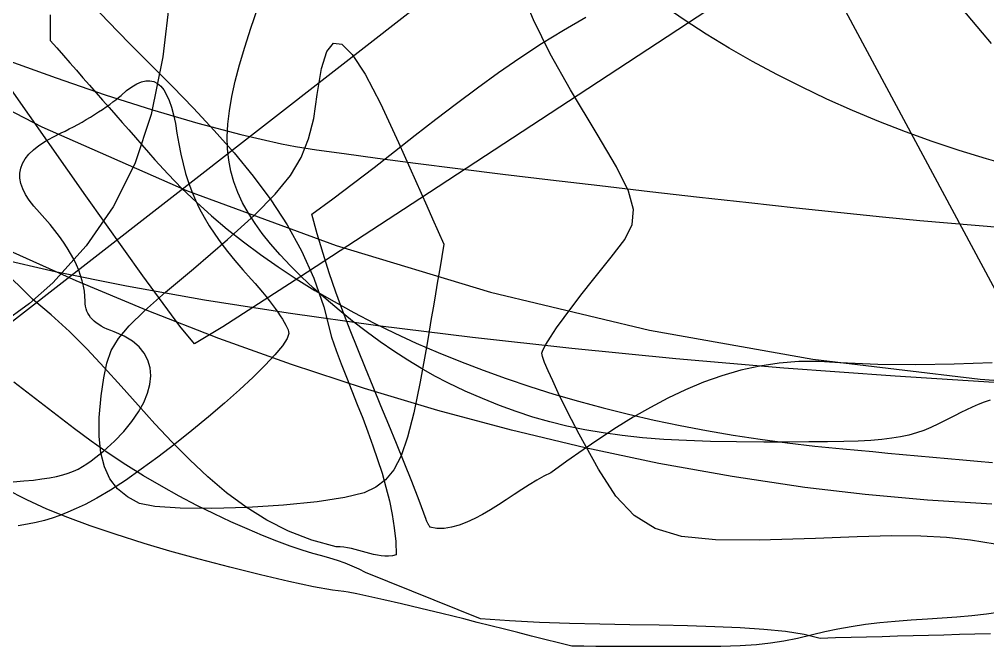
# Model space of a CAD drawing. Extents: x -75 to 75, y -75 to 75.
# Drawn here: x -33.24 to -5.25, y -75.24 to -57.12 of the extents above; entities that cross this region are included whole.
import ezdxf

# ---------------------------------------------------------------- set-up
doc = ezdxf.new("R2010")
doc.units = 0
for name, color, linetype in [('cat', 7, 'CONTINUOUS'), ('darth', 7, 'CONTINUOUS'), ('heart', 7, 'CONTINUOUS'), ('ironman', 7, 'CONTINUOUS'), ('jackskellington', 7, 'CONTINUOUS'), ('mushroom', 7, 'CONTINUOUS'), ('nes', 7, 'CONTINUOUS'), ('star', 7, 'CONTINUOUS'), ('stormtrooper', 7, 'CONTINUOUS'), ('thundercats', 7, 'CONTINUOUS')]:
    doc.layers.add(name, color=color, linetype=linetype)

msp = doc.modelspace()

# ---------------------------------------------------------------- linework, layer by layer
at = {"layer": 'cat', "color": 7}
for p, q in [((-32.350623, -56.993084), (-32.350623, -57.177065)), ((-32.350623, -57.177065), (-32.350623, -57.361043)), ((-32.350623, -57.361043), (-32.350623, -57.545021)), ((-32.350623, -57.545021), (-32.350623, -57.729001)), ((-32.350623, -57.729001), (-32.161381, -57.944537)), ((-32.161381, -57.944537), (-31.972131, -58.160073)), ((-31.972131, -58.160073), (-31.782887, -58.375609)), ((-31.782887, -58.375609), (-31.593638, -58.591154)), ((-31.593638, -58.591154), (-31.404396, -58.806692)), ((-31.404396, -58.806692), (-31.215147, -59.022228)), ((-31.215147, -59.022228), (-31.025905, -59.237764)), ((-31.025905, -59.237764), (-30.836656, -59.453309)), ((-30.836656, -59.453309), (-30.647414, -59.668842)), ((-30.647414, -59.668842), (-30.458164, -59.884378)), ((-30.458164, -59.884378), (-30.268926, -60.099914)), ((-30.268926, -60.099914), (-30.079673, -60.315461)), ((-30.079673, -60.315461), (-29.890435, -60.530997)), ((-29.890435, -60.530997), (-29.701182, -60.746533)), ((-29.701182, -60.746533), (-29.511944, -60.962069)), ((-29.511944, -60.962069), (-29.322694, -61.177616)), ((-29.322694, -61.177616), (-28.942908, -61.594825)), ((-28.942908, -61.594825), (-28.543809, -62.003517)), ((-28.543809, -62.003517), (-28.12578, -62.403527)), ((-28.12578, -62.403527), (-27.68919, -62.794715)), ((-27.68919, -62.794715), (-27.234403, -63.176901)), ((-27.234403, -63.176901), (-26.761808, -63.549948)), ((-26.761808, -63.549948), (-26.271752, -63.913698)), ((-26.271752, -63.913698), (-25.764635, -64.267977)), ((-25.764635, -64.267977), (-25.240805, -64.612655)), ((-25.240805, -64.612655), (-24.700643, -64.947549)), ((-24.700643, -64.947549), (-24.144527, -65.272525)), ((-24.144527, -65.272525), (-23.572821, -65.587417)), ((-23.572821, -65.587417), (-22.985886, -65.89207)), ((-22.985886, -65.89207), (-22.384121, -66.186332)), ((-22.384121, -66.186332), (-21.767877, -66.47005)), ((-21.767877, -66.47005), (-21.137528, -66.743055)), ((-21.137528, -66.743055), (-20.493458, -67.005254)), ((-20.493458, -67.005254), (-19.836035, -67.256533)), ((-19.836035, -67.256533), (-19.16563, -67.496718)), ((-33.153878, -67.789704), (-33.40446, -67.596286)), ((-19.16563, -67.496718), (-18.482619, -67.725629)), ((-18.482619, -67.725629), (-17.787356, -67.943087)), ((-32.903304, -67.983114), (-33.153878, -67.789704)), ((-32.652722, -68.176532), (-32.903304, -67.983114)), ((-17.787356, -67.943087), (-17.080234, -68.1489)), ((-32.402148, -68.369942), (-32.652722, -68.176532)), ((-17.080234, -68.1489), (-16.361609, -68.342905)), ((-32.151563, -68.56336), (-32.402148, -68.369942)), ((-31.900986, -68.75677), (-32.151563, -68.56336)), ((-16.361609, -68.342905), (-15.631844, -68.524922)), ((-15.631844, -68.524922), (-14.891313, -68.694647)), ((-31.650404, -68.950188), (-31.900986, -68.75677)), ((-14.891313, -68.694647), (-14.140373, -68.851865)), ((-14.140373, -68.851865), (-13.379406, -68.996484)), ((-31.170321, -69.308139), (-31.650404, -68.950188)), ((-13.379406, -68.996484), (-12.608784, -69.128428)), ((-12.608784, -69.128428), (-11.828886, -69.247616)), ((-30.675001, -69.65394), (-31.170321, -69.308139)), ((-11.828886, -69.247616), (-11.040094, -69.353941)), ((-11.040094, -69.353941), (-10.242785, -69.447325)), ((-30.168534, -69.986364), (-30.675001, -69.65394)), ((-10.242785, -69.447325), (-9.43734, -69.52766)), ((-9.43734, -69.52766), (-9.003982, -69.567222)), ((-9.003982, -69.567222), (-8.570622, -69.606781)), ((-8.570622, -69.606781), (-8.137264, -69.64634)), ((-8.137264, -69.64634), (-7.703906, -69.685902)), ((-7.703906, -69.685902), (-7.270545, -69.725461)), ((-29.655025, -70.30418), (-30.168534, -69.986364)), ((-7.270545, -69.725461), (-6.837187, -69.76502)), ((-6.837187, -69.76502), (-6.403829, -69.804579)), ((-6.403829, -69.804579), (-5.970472, -69.844141)), ((-5.970472, -69.844141), (-5.537111, -69.8837)), ((-5.537111, -69.8837), (-5.103753, -69.923262)), ((-29.138558, -70.606152), (-29.655025, -70.30418)), ((-28.623237, -70.891075), (-29.138558, -70.606152)), ((-28.113159, -71.157705), (-28.623237, -70.891075)), ((-27.612415, -71.404819), (-28.113159, -71.157705)), ((-27.125717, -71.63196), (-27.612415, -71.404819)), ((-26.658018, -71.839026), (-27.125717, -71.63196)), ((-26.213814, -72.025324), (-26.658018, -71.839026)), ((-25.797616, -72.190119), (-26.213814, -72.025324)), ((-25.413903, -72.332717), (-25.797616, -72.190119)), ((-25.067182, -72.452408), (-25.413903, -72.332717)), ((-24.761942, -72.548527), (-25.067182, -72.452408)), ((-24.50269, -72.620259), (-24.761942, -72.548527)), ((-24.270793, -72.683596), (-24.50269, -72.620259)), ((-24.045391, -72.754318), (-24.270793, -72.683596)), ((-23.827671, -72.831616), (-24.045391, -72.754318)), ((-23.618781, -72.914885), (-23.827671, -72.831616)), ((-23.419899, -73.003314), (-23.618781, -72.914885)), ((-23.232176, -73.096092), (-23.419899, -73.003314)), ((-19.915611, -74.431025), (-23.232176, -73.096092)), ((-19.072082, -74.493857), (-19.915611, -74.431025)), ((-18.208705, -74.539184), (-19.072082, -74.493857)), ((-17.334886, -74.570852), (-18.208705, -74.539184)), ((-16.460034, -74.592809), (-17.334886, -74.570852)), ((-15.593549, -74.609009), (-16.460034, -74.592809)), ((-14.744839, -74.623374), (-15.593549, -74.609009)), ((-13.92333, -74.639771), (-14.744839, -74.623374)), ((-13.138402, -74.662123), (-13.92333, -74.639771)), ((-12.399471, -74.694299), (-13.138402, -74.662123)), ((-11.715954, -74.740234), (-12.399471, -74.694299)), ((-11.097239, -74.803872), (-11.715954, -74.740234)), ((-10.552747, -74.889165), (-11.097239, -74.803872)), ((-10.091881, -74.999983), (-10.552747, -74.889165)), ((-9.644336, -74.988045), (-10.091881, -74.999983)), ((-9.196794, -74.976107), (-9.644336, -74.988045)), ((-8.749248, -74.964169), (-9.196794, -74.976107)), ((-8.301706, -74.952231), (-8.749248, -74.964169)), ((-7.854161, -74.940293), (-8.301706, -74.952231)), ((-7.406619, -74.928355), (-7.854161, -74.940293)), ((-6.959073, -74.916417), (-7.406619, -74.928355)), ((-6.511531, -74.904479), (-6.959073, -74.916417)), ((-6.063989, -74.892541), (-6.511531, -74.904479)), ((-5.616443, -74.880603), (-6.063989, -74.892541)), ((-5.16889, -74.868665), (-5.616443, -74.880603))]:
    msp.add_line(p, q, dxfattribs=at)
at = {"layer": 'darth', "color": 7}
for p, q in [((-28.865977, -56.249124), (-29.092562, -58.205124)), ((-18.382071, -57.136566), (-18.757459, -56.217685)), ((-17.901248, -58.112443), (-18.382071, -57.136566)), ((-24.358028, -58.047811), (-24.163511, -57.811766)), ((-24.163511, -57.811766), (-23.919394, -57.839)), ((-23.919394, -57.839), (-23.617365, -58.134439)), ((-29.092562, -58.205124), (-29.435041, -59.865658)), ((-24.511261, -58.542228), (-24.358028, -58.047811)), ((-23.617365, -58.134439), (-23.249111, -58.702987)), ((-17.313502, -59.151023), (-17.901248, -58.112443)), ((-24.631523, -59.290105), (-24.511261, -58.542228)), ((-23.249111, -58.702987), (-22.806316, -59.549558)), ((-24.734803, -59.980889), (-24.631523, -59.290105)), ((-16.539955, -60.435024), (-17.313502, -59.151023)), ((-22.806316, -59.549558), (-22.280669, -60.679062)), ((-29.435041, -59.865658), (-29.90898, -61.289511)), ((-24.879809, -60.574453), (-24.734803, -59.980889)), ((-15.983711, -61.384287), (-16.539955, -60.435024)), ((-25.094891, -61.110645), (-24.879809, -60.574453)), ((-22.280669, -60.679062), (-22.116624, -61.045415)), ((-29.90898, -61.289511), (-30.529934, -62.53546)), ((-25.408398, -61.629327), (-25.094891, -61.110645)), ((-22.116624, -61.045415), (-21.95258, -61.411767)), ((-21.95258, -61.411767), (-21.788536, -61.77812)), ((-15.635254, -62.081204), (-15.983711, -61.384287)), ((-25.848681, -62.170347), (-25.408398, -61.629327)), ((-21.788536, -61.77812), (-21.624492, -62.14447)), ((-21.624492, -62.14447), (-21.460448, -62.510822)), ((-15.48507, -62.608166), (-15.635254, -62.081204)), ((-26.444088, -62.773563), (-25.848681, -62.170347)), ((-30.529934, -62.53546), (-31.313461, -63.662292)), ((-21.460448, -62.510822), (-21.296403, -62.877175)), ((-15.52364, -63.047567), (-15.48507, -62.608166)), ((-27.222969, -63.478831), (-26.444088, -62.773563)), ((-21.296403, -62.877175), (-21.132359, -63.243528)), ((-21.132359, -63.243528), (-20.968315, -63.60988)), ((-15.74145, -63.481802), (-15.52364, -63.047567)), ((-28.213673, -64.326005), (-27.222969, -63.478831)), ((-16.128982, -63.993262), (-15.74145, -63.481802)), ((-31.313461, -63.662292), (-32.275125, -64.728784)), ((-20.968315, -63.60988), (-21.0294, -63.968729)), ((-21.0294, -63.968729), (-21.090486, -64.327574)), ((-16.676721, -64.664342), (-16.128982, -63.993262)), ((-29.014177, -65.003996), (-28.213673, -64.326005)), ((-21.090486, -64.327574), (-21.151571, -64.686423)), ((-16.971081, -65.036742), (-16.676721, -64.664342)), ((-32.275125, -64.728784), (-32.94903, -65.328696)), ((-21.151571, -64.686423), (-21.212656, -65.045268)), ((-29.622217, -65.538195), (-29.014177, -65.003996)), ((-21.212656, -65.045268), (-21.273741, -65.404117)), ((-17.245693, -65.395032), (-16.971081, -65.036742)), ((-32.94903, -65.328696), (-33.765727, -65.928968)), ((-21.273741, -65.404117), (-21.334827, -65.762965)), ((-17.494547, -65.730583), (-17.245693, -65.395032)), ((-30.067225, -65.969128), (-29.622217, -65.538195)), ((-21.334827, -65.762965), (-21.395912, -66.121811)), ((-17.711633, -66.034785), (-17.494547, -65.730583)), ((-30.378629, -66.337327), (-30.067225, -65.969128)), ((-17.890939, -66.299012), (-17.711633, -66.034785)), ((-30.585864, -66.683311), (-30.378629, -66.337327)), ((-21.395912, -66.121811), (-21.456997, -66.480659)), ((-18.026457, -66.51465), (-17.890939, -66.299012)), ((-21.456997, -66.480659), (-21.655167, -67.592403)), ((-18.112175, -66.673078), (-18.026457, -66.51465)), ((-30.718359, -67.047615), (-30.585864, -66.683311)), ((-18.142083, -66.765681), (-18.112175, -66.673078)), ((-18.119991, -66.863059), (-18.142083, -66.765681)), ((-18.056671, -67.03518), (-18.119991, -66.863059)), ((-30.805546, -67.470759), (-30.718359, -67.047615)), ((-17.956564, -67.272464), (-18.056671, -67.03518)), ((-17.82411, -67.565335), (-17.956564, -67.272464)), ((-30.876855, -67.993277), (-30.805546, -67.470759)), ((-21.655167, -67.592403), (-21.8386, -68.485687)), ((-17.663749, -67.90421), (-17.82411, -67.565335)), ((-30.934623, -68.619528), (-30.876855, -67.993277)), ((-17.47992, -68.279512), (-17.663749, -67.90421)), ((-17.277063, -68.681665), (-17.47992, -68.279512)), ((-21.8386, -68.485687), (-22.018874, -69.187929)), ((-30.94007, -69.1677), (-30.934623, -68.619528)), ((-17.059618, -69.101084), (-17.277063, -68.681665)), ((-16.504392, -70.115842), (-17.059618, -69.101084)), ((-30.891373, -69.642857), (-30.94007, -69.1677)), ((-22.018874, -69.187929), (-22.207567, -69.726545)), ((-30.786747, -70.050067), (-30.891373, -69.642857)), ((-22.207567, -69.726545), (-22.416256, -70.128951)), ((-30.624391, -70.394395), (-30.786747, -70.050067)), ((-22.416256, -70.128951), (-22.656519, -70.422567)), ((-15.997769, -70.889151), (-16.504392, -70.115842)), ((-30.402502, -70.680907), (-30.624391, -70.394395)), ((-22.656519, -70.422567), (-22.939933, -70.634801)), ((-30.119283, -70.914672), (-30.402502, -70.680907)), ((-23.278076, -70.793077), (-23.830617, -70.934696)), ((-22.939933, -70.634801), (-23.278076, -70.793077)), ((-29.772932, -71.100755), (-30.119283, -70.914672)), ((-29.326961, -71.195063), (-29.772932, -71.100755)), ((-24.635879, -71.055303), (-25.604547, -71.150666)), ((-23.830617, -70.934696), (-24.635879, -71.055303)), ((-15.472786, -71.450513), (-15.997769, -70.889151)), ((-28.597829, -71.242981), (-29.326961, -71.195063)), ((-27.674837, -71.248738), (-28.597829, -71.242981)), ((-26.647305, -71.216554), (-27.674837, -71.248738)), ((-25.604547, -71.150666), (-26.647305, -71.216554)), ((-14.862485, -71.829439), (-15.472786, -71.450513)), ((-14.099903, -72.055431), (-14.862485, -71.829439)), ((-13.118081, -72.157991), (-14.099903, -72.055431)), ((-11.850057, -72.166627), (-13.118081, -72.157991)), ((-10.228871, -72.11084), (-11.850057, -72.166627)), ((-9.019786, -72.06407), (-10.228871, -72.11084)), ((-8.022669, -72.041323), (-9.019786, -72.06407)), ((-7.181274, -72.04708), (-8.022669, -72.041323)), ((-6.439353, -72.085832), (-7.181274, -72.04708)), ((-5.740657, -72.162066), (-6.439353, -72.085832)), ((-5.028939, -72.280278), (-5.740657, -72.162066))]:
    msp.add_line(p, q, dxfattribs=at)
at = {"layer": 'heart', "color": 7}
msp.add_line((-14.322763, -47.638225), (-1.613943, -71.309614), dxfattribs=at)
at = {"layer": 'ironman', "color": 7}
for p, q in [((-31.269692, -56.545339), (-30.673108, -57.184047)), ((-17.511187, -57.42861), (-16.863426, -57.060727)), ((-30.673108, -57.184047), (-30.061052, -57.813143)), ((-18.147364, -57.819259), (-17.511187, -57.42861)), ((-30.061052, -57.813143), (-29.440973, -58.437272)), ((-18.773365, -58.229616), (-18.147364, -57.819259)), ((-19.390599, -58.656618), (-18.773365, -58.229616)), ((-29.440973, -58.437272), (-28.820319, -59.061073)), ((-20.000473, -59.097201), (-19.390599, -58.656618)), ((-28.820319, -59.061073), (-28.206537, -59.68919)), ((-20.604397, -59.548299), (-20.000473, -59.097201)), ((-21.203779, -60.006857), (-20.604397, -59.548299)), ((-28.206537, -59.68919), (-27.607073, -60.32627)), ((-21.800027, -60.469808), (-21.203779, -60.006857)), ((-27.607073, -60.32627), (-27.029375, -60.97695)), ((-22.394549, -60.934089), (-21.800027, -60.469808)), ((-27.029375, -60.97695), (-26.480891, -61.645876)), ((-22.988754, -61.396637), (-22.394549, -60.934089)), ((-23.58405, -61.854393), (-22.988754, -61.396637)), ((-26.480891, -61.645876), (-25.969066, -62.33769)), ((-24.181846, -62.304289), (-23.58405, -61.854393)), ((-25.969066, -62.33769), (-25.501349, -63.057035)), ((-24.783549, -62.743266), (-24.181846, -62.304289)), ((-24.630923, -63.313623), (-24.783549, -62.743266)), ((-25.501349, -63.057035), (-25.085188, -63.808554)), ((-24.46355, -63.878821), (-24.630923, -63.313623)), ((-25.085188, -63.808554), (-24.728027, -64.596891)), ((-24.283061, -64.439427), (-24.46355, -63.878821)), ((-32.867227, -65.204117), (-33.787241, -64.290366)), ((-24.728027, -64.596891), (-24.437317, -65.426686)), ((-24.091088, -64.99602), (-24.283061, -64.439427)), ((-32.321839, -65.654959), (-32.867227, -65.204117)), ((-23.889265, -65.54917), (-24.091088, -64.99602)), ((-24.437317, -65.426686), (-24.220503, -66.302585)), ((-31.797038, -66.138851), (-32.321839, -65.654959)), ((-23.679222, -66.09945), (-23.889265, -65.54917)), ((-31.288301, -66.648604), (-31.797038, -66.138851)), ((-24.220503, -66.302585), (-24.082179, -66.684045)), ((-23.462592, -66.64743), (-23.679222, -66.09945)), ((-30.79111, -67.177023), (-31.288301, -66.648604)), ((-24.082179, -66.684045), (-23.935949, -67.06938)), ((-23.241008, -67.193688), (-23.462592, -66.64743)), ((-30.300944, -67.716916), (-30.79111, -67.177023)), ((-23.935949, -67.06938), (-23.784118, -67.458085)), ((-11.838753, -67.134844), (-12.389142, -67.257882)), ((-11.27761, -67.048944), (-11.838753, -67.134844)), ((-10.705208, -67.003123), (-11.27761, -67.048944)), ((-10.121044, -67.000301), (-10.705208, -67.003123)), ((-9.524615, -67.043472), (-10.121044, -67.000301)), ((-8.425382, -67.085402), (-9.524615, -67.043472)), ((-7.323865, -67.095308), (-8.425382, -67.085402)), ((-6.220539, -67.079503), (-7.323865, -67.095308)), ((-5.115884, -67.044333), (-6.220539, -67.079503)), ((-23.784118, -67.458085), (-23.628991, -67.849654)), ((-23.0161, -67.738792), (-23.241008, -67.193688)), ((-12.92928, -67.415108), (-13.45967, -67.603582)), ((-12.389142, -67.257882), (-12.92928, -67.415108)), ((-29.813284, -68.261092), (-30.300944, -67.716916)), ((-22.789502, -68.283317), (-23.0161, -67.738792)), ((-13.45967, -67.603582), (-13.980816, -67.820359)), ((-23.628991, -67.849654), (-23.472872, -68.243585)), ((-13.980816, -67.820359), (-14.493222, -68.062495)), ((-29.323603, -68.802354), (-29.813284, -68.261092)), ((-23.472872, -68.243585), (-23.318066, -68.639371)), ((-22.562845, -68.827836), (-22.789502, -68.283317)), ((-14.493222, -68.062495), (-14.997391, -68.327044)), ((-14.997391, -68.327044), (-15.493827, -68.611061)), ((-28.827389, -69.333511), (-29.323603, -68.802354)), ((-23.318066, -68.639371), (-23.166876, -69.036506)), ((-22.337762, -69.37292), (-22.562845, -68.827836)), ((-15.493827, -68.611061), (-15.983033, -68.911605)), ((-23.166876, -69.036506), (-23.021607, -69.43449)), ((-15.983033, -68.911605), (-16.465514, -69.22573)), ((-28.320114, -69.847373), (-28.827389, -69.333511)), ((-22.115884, -69.919144), (-22.337762, -69.37292)), ((-16.465514, -69.22573), (-16.941771, -69.550494)), ((-23.021607, -69.43449), (-22.884564, -69.832815)), ((-16.941771, -69.550494), (-17.412311, -69.882949)), ((-27.797263, -70.336743), (-28.320114, -69.847373)), ((-22.884564, -69.832815), (-22.758051, -70.23098)), ((-21.898843, -70.467079), (-22.115884, -69.919144)), ((-17.412311, -69.882949), (-17.877635, -70.220151)), ((-22.758051, -70.23098), (-22.644373, -70.628476)), ((-17.877635, -70.220151), (-18.079234, -70.317309)), ((-27.254312, -70.794428), (-27.797263, -70.336743)), ((-21.688272, -71.017297), (-21.898843, -70.467079)), ((-18.287395, -70.43247), (-18.501194, -70.561801)), ((-18.079234, -70.317309), (-18.287395, -70.43247)), ((-26.686742, -71.213238), (-27.254312, -70.794428)), ((-22.644373, -70.628476), (-22.545833, -71.024798)), ((-18.719705, -70.701464), (-18.942001, -70.847619)), ((-18.501194, -70.561801), (-18.719705, -70.701464)), ((-22.545833, -71.024798), (-22.464737, -71.419446)), ((-21.485804, -71.570373), (-21.688272, -71.017297)), ((-19.167159, -70.996429), (-19.394251, -71.144054)), ((-18.942001, -70.847619), (-19.167159, -70.996429)), ((-26.090032, -71.585977), (-26.686742, -71.213238)), ((-19.622353, -71.286664), (-19.85054, -71.420411)), ((-19.394251, -71.144054), (-19.622353, -71.286664)), ((-25.459662, -71.905455), (-26.090032, -71.585977)), ((-22.464737, -71.419446), (-22.403388, -71.811913)), ((-21.479723, -71.584456), (-21.485804, -71.570373)), ((-21.473522, -71.598398), (-21.479723, -71.584456)), ((-21.467201, -71.612283), (-21.473522, -71.598398)), ((-21.460755, -71.626112), (-21.467201, -71.612283)), ((-21.454182, -71.639884), (-21.460755, -71.626112)), ((-21.447476, -71.653572), (-21.454182, -71.639884)), ((-21.440635, -71.667203), (-21.447476, -71.653572)), ((-21.433656, -71.680778), (-21.440635, -71.667203)), ((-20.303463, -71.645986), (-20.526348, -71.730136)), ((-20.077885, -71.541465), (-20.303463, -71.645986)), ((-19.85054, -71.420411), (-20.077885, -71.541465)), ((-24.79111, -72.164479), (-25.459662, -71.905455)), ((-22.403388, -71.811913), (-22.364092, -72.201696)), ((-21.426535, -71.694269), (-21.433656, -71.680778)), ((-21.419271, -71.707674), (-21.426535, -71.694269)), ((-21.41186, -71.720995), (-21.419271, -71.707674)), ((-21.404296, -71.734231), (-21.41186, -71.720995)), ((-21.396577, -71.747383), (-21.404296, -71.734231)), ((-21.3887, -71.76045), (-21.396577, -71.747383)), ((-21.380663, -71.773404), (-21.3887, -71.76045)), ((-21.372459, -71.786273), (-21.380663, -71.773404)), ((-21.169597, -71.821983), (-21.372459, -71.786273)), ((-20.960341, -71.821974), (-21.169597, -71.821983)), ((-20.745617, -71.790077), (-20.960341, -71.821974)), ((-20.526348, -71.730136), (-20.745617, -71.790077)), ((-24.079858, -72.355854), (-24.79111, -72.164479)), ((-22.364092, -72.201696), (-22.349152, -72.588287)), ((-23.970309, -72.356097), (-24.079858, -72.355854)), ((-23.86132, -72.365297), (-23.970309, -72.356097)), ((-23.752894, -72.38192), (-23.86132, -72.365297)), ((-23.644931, -72.40447), (-23.752894, -72.38192)), ((-23.537332, -72.43145), (-23.644931, -72.40447)), ((-23.429997, -72.461323), (-23.537332, -72.43145)), ((-23.322825, -72.492599), (-23.429997, -72.461323)), ((-23.215716, -72.523765), (-23.322825, -72.492599)), ((-23.108572, -72.553319), (-23.215716, -72.523765)), ((-23.001291, -72.579735), (-23.108572, -72.553319)), ((-22.893774, -72.601523), (-23.001291, -72.579735)), ((-22.785921, -72.617186), (-22.893774, -72.601523)), ((-22.677633, -72.625201), (-22.785921, -72.617186)), ((-22.568808, -72.624072), (-22.677633, -72.625201)), ((-22.459347, -72.612275), (-22.568808, -72.624072)), ((-22.349152, -72.588287), (-22.459347, -72.612275))]:
    msp.add_line(p, q, dxfattribs=at)
at = {"layer": 'jackskellington', "color": 7}
for p, q in [((-33.03237, -70.996627), (-33.635417, -70.694403)), ((-32.447207, -71.263406), (-33.03237, -70.996627)), ((-31.847223, -71.50888), (-32.447207, -71.263406)), ((-31.199712, -71.747182), (-31.847223, -71.50888)), ((-30.471971, -71.992453), (-31.199712, -71.747182)), ((-29.631293, -72.258826), (-30.471971, -71.992453)), ((-28.890141, -72.478197), (-29.631293, -72.258826)), ((-28.047901, -72.71037), (-28.890141, -72.478197)), ((-27.158049, -72.942447), (-28.047901, -72.71037)), ((-26.274063, -73.161525), (-27.158049, -72.942447)), ((-25.44942, -73.354706), (-26.274063, -73.161525)), ((-24.737597, -73.509084), (-25.44942, -73.354706)), ((-24.192069, -73.61176), (-24.737597, -73.509084)), ((-23.866314, -73.649834), (-24.192069, -73.61176)), ((-23.733235, -73.666429), (-23.866314, -73.649834)), ((-23.485727, -73.713013), (-23.733235, -73.666429)), ((-23.138027, -73.78634), (-23.485727, -73.713013)), ((-22.704374, -73.883164), (-23.138027, -73.78634)), ((-22.199005, -74.000244), (-22.704374, -73.883164)), ((-21.636157, -74.134339), (-22.199005, -74.000244)), ((-21.03007, -74.282204), (-21.636157, -74.134339)), ((-20.394981, -74.440593), (-21.03007, -74.282204)), ((-20.394565, -74.440486), (-20.394981, -74.440593)), ((-20.394564, -74.440483), (-20.394565, -74.440486)), ((-20.394562, -74.440483), (-20.394564, -74.440483)), ((-20.394561, -74.440483), (-20.394562, -74.440483)), ((-20.394559, -74.440483), (-20.394561, -74.440483)), ((-20.394557, -74.44048), (-20.394559, -74.440483)), ((-20.394556, -74.44048), (-20.394557, -74.44048)), ((-20.394554, -74.44048), (-20.394556, -74.44048)), ((-20.003739, -74.539007), (-20.394554, -74.44048)), ((-6.985507, -74.445487), (-7.462401, -74.473116)), ((-6.565244, -74.420623), (-6.985507, -74.445487)), ((-6.134702, -74.386931), (-6.565244, -74.420623)), ((-5.704493, -74.345713), (-6.134702, -74.386931)), ((-5.285229, -74.298265), (-5.704493, -74.345713)), ((-4.887519, -74.245885), (-5.285229, -74.298265)), ((-19.612924, -74.637533), (-20.003739, -74.539007)), ((-19.222109, -74.736063), (-19.612924, -74.637533)), ((-18.831294, -74.834589), (-19.222109, -74.736063)), ((-9.580322, -74.73201), (-9.954101, -74.808421)), ((-9.190609, -74.663898), (-9.580322, -74.73201)), ((-8.784461, -74.604022), (-9.190609, -74.663898)), ((-8.361377, -74.55231), (-8.784461, -74.604022)), ((-7.920858, -74.508696), (-8.361377, -74.55231)), ((-7.462401, -74.473116), (-7.920858, -74.508696)), ((-18.440479, -74.933116), (-18.831294, -74.834589)), ((-18.049664, -75.031642), (-18.440479, -74.933116)), ((-10.747586, -74.999065), (-11.14093, -75.081494)), ((-10.312447, -74.893201), (-10.747586, -74.999065)), ((-9.954101, -74.808421), (-10.312447, -74.893201)), ((-17.658849, -75.130172), (-18.049664, -75.031642)), ((-17.268034, -75.228698), (-17.658849, -75.130172)), ((-16.920449, -75.229827), (-17.268034, -75.228698)), ((-16.572864, -75.230956), (-16.920449, -75.229827)), ((-16.22528, -75.232085), (-16.572864, -75.230956)), ((-15.877695, -75.233214), (-16.22528, -75.232085)), ((-15.53011, -75.234343), (-15.877695, -75.233214)), ((-15.182525, -75.235472), (-15.53011, -75.234343)), ((-14.83494, -75.236601), (-15.182525, -75.235472)), ((-14.487355, -75.237729), (-14.83494, -75.236601)), ((-13.645759, -75.238294), (-14.487355, -75.237729)), ((-12.962088, -75.231831), (-13.645759, -75.238294)), ((-12.403057, -75.21566), (-12.962088, -75.231831)), ((-11.935378, -75.187045), (-12.403057, -75.21566)), ((-11.525765, -75.143239), (-11.935378, -75.187045)), ((-11.14093, -75.081494), (-11.525765, -75.143239))]:
    msp.add_line(p, q, dxfattribs=at)
at = {"layer": 'mushroom', "color": 7}
for p, q in [((-33.65489, -58.274972), (-32.184354, -58.812532)), ((-32.184354, -58.812532), (-30.762871, -59.300587)), ((-30.762871, -59.300587), (-29.395457, -59.737046)), ((-29.395457, -59.737046), (-28.087133, -60.11983)), ((-28.087133, -60.11983), (-26.84292, -60.446855)), ((-26.84292, -60.446855), (-25.667838, -60.716036)), ((-25.667838, -60.716036), (-25.263051, -60.789346)), ((-25.263051, -60.789346), (-24.649093, -60.88439)), ((-24.649093, -60.88439), (-23.849382, -60.998365)), ((-23.849382, -60.998365), (-22.887339, -61.128467)), ((-22.887339, -61.128467), (-21.786383, -61.271889)), ((-21.786383, -61.271889), (-20.569933, -61.42583)), ((-20.569933, -61.42583), (-19.261408, -61.587484)), ((-19.261408, -61.587484), (-17.884229, -61.754046)), ((-17.884229, -61.754046), (-16.461815, -61.922716)), ((-16.461815, -61.922716), (-15.017585, -62.090684)), ((-15.017585, -62.090684), (-13.574959, -62.255149)), ((-13.574959, -62.255149), (-12.157356, -62.413303)), ((-12.157356, -62.413303), (-10.788196, -62.562348)), ((-10.788196, -62.562348), (-9.490899, -62.699477)), ((-9.490899, -62.699477), (-8.288884, -62.821882)), ((-8.288884, -62.821882), (-7.205569, -62.926762)), ((-7.205569, -62.926762), (-4.80819, -63.128009)), ((-32.210623, -64.411157), (-34.081153, -63.980763)), ((-30.144237, -64.827048), (-32.210623, -64.411157)), ((-27.893296, -65.226757), (-30.144237, -64.827048)), ((-25.4691, -65.608609), (-27.893296, -65.226757)), ((-22.882951, -65.970923), (-25.4691, -65.608609)), ((-20.146154, -66.31202), (-22.882951, -65.970923)), ((-17.270008, -66.630223), (-20.146154, -66.31202)), ((-14.265817, -66.923852), (-17.270008, -66.630223)), ((-11.144882, -67.19123), (-14.265817, -66.923852)), ((-7.918506, -67.430675), (-11.144882, -67.19123)), ((-4.597991, -67.640513), (-7.918506, -67.430675))]:
    msp.add_line(p, q, dxfattribs=at)
at = {"layer": 'nes', "color": 7}
for p, q in [((-11.568746, -55.691315), (-17.087277, -59.313688)), ((-31.319233, -62.215934), (-33.475346, -59.159888)), ((-17.087277, -59.313688), (-21.661016, -62.305664)), ((-29.670522, -64.525649), (-31.319233, -62.215934)), ((-21.661016, -62.305664), (-25.136937, -64.566961)), ((-28.601193, -65.986598), (-29.670522, -64.525649)), ((-25.136937, -64.566961), (-27.362019, -65.997283)), ((-28.183236, -66.496345), (-28.601193, -65.986598)), ((-27.362019, -65.997283), (-28.183236, -66.496345))]:
    msp.add_line(p, q, dxfattribs=at)
at = {"layer": 'star', "color": 7}
msp.add_line((0.780248, -39.238586), (-45.095722, -74.904165), dxfattribs=at)
at = {"layer": 'stormtrooper', "color": 7}
for p, q in [((-26.551862, -57.37803), (-26.347506, -56.78978)), ((-6.024539, -56.779214), (-5.410791, -57.505306)), ((-26.729463, -57.924816), (-26.551862, -57.37803)), ((-5.410791, -57.505306), (-5.150142, -57.815093)), ((-26.880352, -58.433329), (-26.729463, -57.924816)), ((-27.004571, -58.906766), (-26.880352, -58.433329)), ((-30.14424, -59.176773), (-29.992354, -59.065394)), ((-29.992354, -59.065394), (-29.848934, -58.981176)), ((-29.848934, -58.981176), (-29.713837, -58.924215)), ((-29.713837, -58.924215), (-29.586908, -58.894619)), ((-29.586908, -58.894619), (-29.467996, -58.892361)), ((-29.467996, -58.892361), (-29.35695, -58.917789)), ((-29.35695, -58.917789), (-29.253617, -58.970886)), ((-29.253617, -58.970886), (-29.157851, -59.051752)), ((-29.157851, -59.051752), (-29.069498, -59.160489)), ((-27.102164, -59.348325), (-27.004571, -58.906766)), ((-30.373348, -59.375774), (-30.304748, -59.315209)), ((-30.304748, -59.315209), (-30.14424, -59.176773)), ((-29.069498, -59.160489), (-28.988408, -59.297195)), ((-28.988408, -59.297195), (-28.914429, -59.461973)), ((-27.173171, -59.761196), (-27.102164, -59.348325)), ((-30.733382, -59.648313), (-30.632307, -59.576753)), ((-30.632307, -59.576753), (-30.538016, -59.507103)), ((-30.538016, -59.507103), (-30.4514, -59.439926)), ((-30.4514, -59.439926), (-30.373348, -59.375774)), ((-28.914429, -59.461973), (-28.847407, -59.654925)), ((-31.187765, -59.942547), (-31.068436, -59.868906)), ((-31.068436, -59.868906), (-30.952336, -59.794947)), ((-30.952336, -59.794947), (-30.840355, -59.721231)), ((-30.840355, -59.721231), (-30.733382, -59.648313)), ((-28.847407, -59.654925), (-28.787197, -59.876157)), ((-28.787197, -59.876157), (-28.733646, -60.125762)), ((-27.217637, -60.148574), (-27.173171, -59.761196)), ((-31.6796, -60.222807), (-31.55624, -60.156003)), ((-31.55624, -60.156003), (-31.432556, -60.086652)), ((-31.432556, -60.086652), (-31.309437, -60.015315)), ((-31.309437, -60.015315), (-31.187765, -59.942547)), ((-28.733646, -60.125762), (-28.686599, -60.403847)), ((-27.235603, -60.513663), (-27.217637, -60.148574)), ((-32.279661, -60.521263), (-32.038823, -60.402371)), ((-32.038823, -60.402371), (-31.92178, -60.346548)), ((-31.92178, -60.346548), (-31.801743, -60.286508)), ((-31.801743, -60.286508), (-31.6796, -60.222807)), ((-28.686599, -60.403847), (-28.635559, -60.714791)), ((-32.679307, -60.764129), (-32.493122, -60.641727)), ((-32.493122, -60.641727), (-32.279661, -60.521263)), ((-28.635559, -60.714791), (-28.577413, -61.011635)), ((-27.227114, -60.859647), (-27.235603, -60.513663)), ((-33.075214, -61.146684), (-32.970253, -61.016238)), ((-32.970253, -61.016238), (-32.838317, -60.888843)), ((-32.838317, -60.888843), (-32.679307, -60.764129)), ((-28.577413, -61.011635), (-28.511305, -61.296067)), ((-27.19221, -61.189729), (-27.227114, -60.859647)), ((-33.204618, -61.418208), (-33.153302, -61.280548)), ((-33.153302, -61.280548), (-33.075214, -61.146684)), ((-28.511305, -61.296067), (-28.436381, -61.569767)), ((-27.130935, -61.507102), (-27.19221, -61.189729)), ((-33.229256, -61.560024), (-33.204618, -61.418208)), ((-33.227281, -61.706376), (-33.229256, -61.560024)), ((-28.436381, -61.569767), (-28.351785, -61.834409)), ((-27.043331, -61.814958), (-27.130935, -61.507102)), ((-33.198881, -61.857628), (-33.227281, -61.706376)), ((-33.14411, -62.014148), (-33.198881, -61.857628)), ((-28.351785, -61.834409), (-28.256665, -62.09168)), ((-26.92944, -62.116496), (-27.043331, -61.814958)), ((-33.06307, -62.176313), (-33.14411, -62.014148)), ((-28.256665, -62.09168), (-28.150161, -62.343256)), ((-26.789307, -62.414912), (-26.92944, -62.116496)), ((-32.955862, -62.344492), (-33.06307, -62.176313)), ((-32.822586, -62.519049), (-32.955862, -62.344492)), ((-28.150161, -62.343256), (-28.031424, -62.590821)), ((-26.622972, -62.713399), (-26.789307, -62.414912)), ((-32.663339, -62.70036), (-32.822586, -62.519049)), ((-32.504098, -62.875775), (-32.663339, -62.70036)), ((-28.031424, -62.590821), (-27.899597, -62.836055)), ((-32.354977, -63.049345), (-32.504098, -62.875775)), ((-27.899597, -62.836055), (-27.753826, -63.08064)), ((-26.430479, -63.015151), (-26.622972, -62.713399)), ((-32.215994, -63.221021), (-32.354977, -63.049345)), ((-32.087174, -63.390766), (-32.215994, -63.221021)), ((-27.753826, -63.08064), (-27.593257, -63.326256)), ((-26.221452, -63.30523), (-26.430479, -63.015151)), ((-31.968533, -63.558536), (-32.087174, -63.390766)), ((-27.593257, -63.326256), (-27.417034, -63.57458)), ((-25.978902, -63.607338), (-26.221452, -63.30523)), ((-31.860101, -63.724293), (-31.968533, -63.558536)), ((-31.76189, -63.887993), (-31.860101, -63.724293)), ((-27.417034, -63.57458), (-27.224304, -63.827296)), ((-27.224304, -63.827296), (-27.014211, -64.086085)), ((-25.706039, -63.918821), (-25.978902, -63.607338)), ((-31.673927, -64.049594), (-31.76189, -63.887993)), ((-31.596234, -64.209055), (-31.673927, -64.049594)), ((-27.014211, -64.086085), (-26.785901, -64.352627)), ((-25.406073, -64.237035), (-25.706039, -63.918821)), ((-31.528828, -64.366338), (-31.596234, -64.209055)), ((-31.471735, -64.521396), (-31.528828, -64.366338)), ((-26.785901, -64.352627), (-26.53852, -64.628604)), ((-25.082213, -64.559321), (-25.406073, -64.237035)), ((-31.424973, -64.674188), (-31.471735, -64.521396)), ((-26.53852, -64.628604), (-26.428115, -64.751294)), ((-24.737669, -64.883036), (-25.082213, -64.559321)), ((-31.388566, -64.824678), (-31.424973, -64.674188)), ((-31.362546, -64.972816), (-31.388566, -64.824678)), ((-26.428115, -64.751294), (-26.320806, -64.874394)), ((-26.320806, -64.874394), (-26.217148, -64.997101)), ((-24.37565, -65.205523), (-24.737669, -64.883036)), ((-31.34691, -65.11857), (-31.362546, -64.972816)), ((-31.341689, -65.261891), (-31.34691, -65.11857)), ((-26.217148, -64.997101), (-26.117697, -65.118618)), ((-26.117697, -65.118618), (-26.02301, -65.238136)), ((-23.999365, -65.524134), (-24.37565, -65.205523)), ((-31.338585, -65.336852), (-31.341689, -65.261891)), ((-31.329215, -65.408844), (-31.338585, -65.336852)), ((-31.313524, -65.477946), (-31.329215, -65.408844)), ((-31.291426, -65.544237), (-31.313524, -65.477946)), ((-26.02301, -65.238136), (-25.93364, -65.354858)), ((-25.93364, -65.354858), (-25.850145, -65.467984)), ((-25.850145, -65.467984), (-25.77308, -65.576707)), ((-31.262842, -65.607794), (-31.291426, -65.544237)), ((-31.2277, -65.6687), (-31.262842, -65.607794)), ((-31.185925, -65.727035), (-31.2277, -65.6687)), ((-31.137439, -65.782876), (-31.185925, -65.727035)), ((-31.082169, -65.8363), (-31.137439, -65.782876)), ((-25.77308, -65.576707), (-25.703, -65.680229)), ((-25.703, -65.680229), (-25.640461, -65.777748)), ((-25.640461, -65.777748), (-25.586019, -65.868463)), ((-23.612025, -65.836219), (-23.999365, -65.524134)), ((-31.020041, -65.887391), (-31.082169, -65.8363)), ((-30.950975, -65.936227), (-31.020041, -65.887391)), ((-30.874902, -65.982887), (-30.950975, -65.936227)), ((-30.79174, -66.02745), (-30.874902, -65.982887)), ((-30.701417, -66.069995), (-30.79174, -66.02745)), ((-25.586019, -65.868463), (-25.540229, -65.951571)), ((-25.540229, -65.951571), (-25.503648, -66.026273)), ((-25.503648, -66.026273), (-25.476831, -66.091765)), ((-23.216838, -66.139128), (-23.612025, -65.836219)), ((-30.603856, -66.110601), (-30.701417, -66.069995)), ((-30.498985, -66.14935), (-30.603856, -66.110601)), ((-30.215597, -66.268465), (-30.498985, -66.14935)), ((-29.977108, -66.411283), (-30.215597, -66.268465)), ((-25.502494, -66.340347), (-25.639234, -66.548948)), ((-25.454711, -66.191915), (-25.502494, -66.340347)), ((-25.476831, -66.091765), (-25.460333, -66.147247)), ((-25.460333, -66.147247), (-25.454711, -66.191915)), ((-22.817013, -66.430209), (-23.216838, -66.139128)), ((-29.783188, -66.575974), (-29.977108, -66.411283)), ((-29.633508, -66.760705), (-29.783188, -66.575974)), ((-25.639234, -66.548948), (-25.855016, -66.8094)), ((-22.415761, -66.706809), (-22.817013, -66.430209)), ((-29.52774, -66.963648), (-29.633508, -66.760705)), ((-25.855016, -66.8094), (-26.139926, -67.113384)), ((-22.016291, -66.966282), (-22.415761, -66.706809)), ((-29.465555, -67.182969), (-29.52774, -66.963648)), ((-29.446618, -67.416835), (-29.465555, -67.182969)), ((-26.139926, -67.113384), (-26.484047, -67.45259)), ((-21.621812, -67.205973), (-22.016291, -66.966282)), ((-29.470607, -67.663416), (-29.446618, -67.416835)), ((-26.484047, -67.45259), (-26.877466, -67.818697)), ((-21.235533, -67.423236), (-21.621812, -67.205973)), ((-20.860665, -67.615415), (-21.235533, -67.423236)), ((-29.537194, -67.920876), (-29.470607, -67.663416)), ((-20.350736, -67.855877), (-20.860665, -67.615415)), ((-29.646045, -68.187389), (-29.537194, -67.920876)), ((-26.877466, -67.818697), (-27.310268, -68.203391)), ((-19.854345, -68.074492), (-20.350736, -67.855877)), ((-29.796833, -68.46112), (-29.646045, -68.187389)), ((-27.310268, -68.203391), (-27.772537, -68.598353)), ((-19.366835, -68.272138), (-19.854345, -68.074492)), ((-18.883549, -68.449684), (-19.366835, -68.272138)), ((-5.52083, -68.24818), (-5.691885, -68.320384)), ((-5.348908, -68.180215), (-5.52083, -68.24818)), ((-5.177003, -68.116752), (-5.348908, -68.180215)), ((-29.98923, -68.740237), (-29.796833, -68.46112)), ((-18.399829, -68.608002), (-18.883549, -68.449684)), ((-6.191028, -68.559722), (-6.441145, -68.69005)), ((-6.027866, -68.476422), (-6.191028, -68.559722)), ((-5.861191, -68.396553), (-6.027866, -68.476422)), ((-5.691885, -68.320384), (-5.861191, -68.396553)), ((-30.222904, -69.022908), (-29.98923, -68.740237)), ((-27.772537, -68.598353), (-28.254359, -68.99527)), ((-17.911019, -68.747973), (-18.399829, -68.608002)), ((-17.412461, -68.870466), (-17.911019, -68.747973)), ((-6.670983, -68.804821), (-6.887612, -68.905027)), ((-6.441145, -68.69005), (-6.670983, -68.804821)), ((-30.497526, -69.307304), (-30.222904, -69.022908)), ((-28.254359, -68.99527), (-28.745818, -69.385823)), ((-16.899497, -68.976356), (-17.412461, -68.870466)), ((-16.36747, -69.066514), (-16.899497, -68.976356)), ((-15.811724, -69.14182), (-16.36747, -69.066514)), ((-15.227601, -69.203141), (-15.811724, -69.14182)), ((-7.528934, -69.128098), (-7.763418, -69.179892)), ((-7.309517, -69.065679), (-7.528934, -69.128098)), ((-7.0981, -68.991652), (-7.309517, -69.065679)), ((-6.887612, -68.905027), (-7.0981, -68.991652)), ((-30.812771, -69.591589), (-30.497526, -69.307304)), ((-28.745818, -69.385823), (-29.237, -69.761698)), ((-14.610443, -69.251353), (-15.227601, -69.203141)), ((-13.955594, -69.287331), (-14.610443, -69.251353)), ((-13.258395, -69.311941), (-13.955594, -69.287331)), ((-12.514191, -69.32608), (-13.258395, -69.311941)), ((-11.718322, -69.330595), (-12.514191, -69.32608)), ((-11.030095, -69.330031), (-11.718322, -69.330595)), ((-10.420561, -69.327773), (-11.030095, -69.330031)), ((-9.882652, -69.32275), (-10.420561, -69.327773)), ((-9.409298, -69.314001), (-9.882652, -69.32275)), ((-8.993429, -69.300539), (-9.409298, -69.314001)), ((-8.627976, -69.281376), (-8.993429, -69.300539)), ((-8.30587, -69.255553), (-8.627976, -69.281376)), ((-8.02004, -69.222047), (-8.30587, -69.255553)), ((-7.763418, -69.179892), (-8.02004, -69.222047)), ((-31.168303, -69.873932), (-30.812771, -69.591589)), ((-31.413944, -70.038567), (-31.289933, -69.960388)), ((-31.289933, -69.960388), (-31.168303, -69.873932)), ((-29.237, -69.761698), (-29.717992, -70.114578)), ((-31.991585, -70.278639), (-31.829155, -70.228508)), ((-31.829155, -70.228508), (-31.680664, -70.172123)), ((-31.680664, -70.172123), (-31.543224, -70.108976)), ((-31.543224, -70.108976), (-31.413944, -70.038567)), ((-29.717992, -70.114578), (-30.178875, -70.436147)), ((-33.420699, -70.476406), (-33.113952, -70.453179)), ((-33.113952, -70.453179), (-32.838483, -70.426735)), ((-32.838483, -70.426735), (-32.591403, -70.396566)), ((-32.591403, -70.396566), (-32.369819, -70.362163)), ((-32.369819, -70.362163), (-32.170841, -70.323024)), ((-32.170841, -70.323024), (-31.991585, -70.278639)), ((-30.178875, -70.436147), (-30.609738, -70.718087)), ((-30.609738, -70.718087), (-31.000663, -70.952086)), ((-31.000663, -70.952086), (-31.341737, -71.129821)), ((-31.840774, -71.35482), (-32.070071, -71.447462)), ((-31.600239, -71.249227), (-31.840774, -71.35482)), ((-31.341737, -71.129821), (-31.600239, -71.249227)), ((-32.757793, -71.656287), (-33.009397, -71.705727)), ((-32.521855, -71.597337), (-32.757793, -71.656287)), ((-32.294855, -71.528014), (-32.521855, -71.597337)), ((-32.070071, -71.447462), (-32.294855, -71.528014)), ((-33.009397, -71.705727), (-33.283392, -71.746516))]:
    msp.add_line(p, q, dxfattribs=at)
at = {"layer": 'thundercats', "color": 7}
for p, q in [((-14.023571, -57.135133), (-14.638403, -56.712843)), ((-13.385097, -57.546962), (-14.023571, -57.135133)), ((-12.724657, -57.94752), (-13.385097, -57.546962)), ((-12.043928, -58.33598), (-12.724657, -57.94752)), ((-36.609212, -58.155865), (-32.590404, -60.225477)), ((-11.344584, -58.711521), (-12.043928, -58.33598)), ((-10.628302, -59.073325), (-11.344584, -58.711521)), ((-9.896758, -59.420571), (-10.628302, -59.073325)), ((-9.151627, -59.752436), (-9.896758, -59.420571)), ((-8.394586, -60.068102), (-9.151627, -59.752436)), ((-7.62731, -60.366746), (-8.394586, -60.068102)), ((-32.590404, -60.225477), (-28.414159, -62.059828)), ((-6.851475, -60.647549), (-7.62731, -60.366746)), ((-6.068758, -60.909691), (-6.851475, -60.647549)), ((-5.280833, -61.152346), (-6.068758, -60.909691)), ((-4.489377, -61.3747), (-5.280833, -61.152346)), ((-28.414159, -62.059828), (-24.088825, -63.653574)), ((-31.597947, -64.674654), (-33.61583, -63.765563)), ((-24.088825, -63.653574), (-19.622753, -65.001366)), ((-29.549124, -65.532404), (-31.597947, -64.674654)), ((-19.622753, -65.001366), (-15.024293, -66.097856)), ((-27.474284, -66.33698), (-29.549124, -65.532404)), ((-25.378348, -67.086545), (-27.474284, -66.33698)), ((-15.024293, -66.097856), (-10.301794, -66.937698)), ((-23.266238, -67.779268), (-25.378348, -67.086545)), ((-10.301794, -66.937698), (-5.463606, -67.515542)), ((-5.463606, -67.515542), (-4.814164, -67.560591)), ((-21.142878, -68.413311), (-23.266238, -67.779268)), ((-19.01319, -68.986843), (-21.142878, -68.413311)), ((-16.882095, -69.498029), (-19.01319, -68.986843)), ((-14.754517, -69.945033), (-16.882095, -69.498029)), ((-12.635378, -70.326024), (-14.754517, -69.945033)), ((-10.529599, -70.639167), (-12.635378, -70.326024)), ((-8.788278, -70.843905), (-10.529599, -70.639167)), ((-6.985496, -71.004887), (-8.788278, -70.843905)), ((-5.130931, -71.122661), (-6.985496, -71.004887))]:
    msp.add_line(p, q, dxfattribs=at)

doc.saveas('drawing.dxf')
